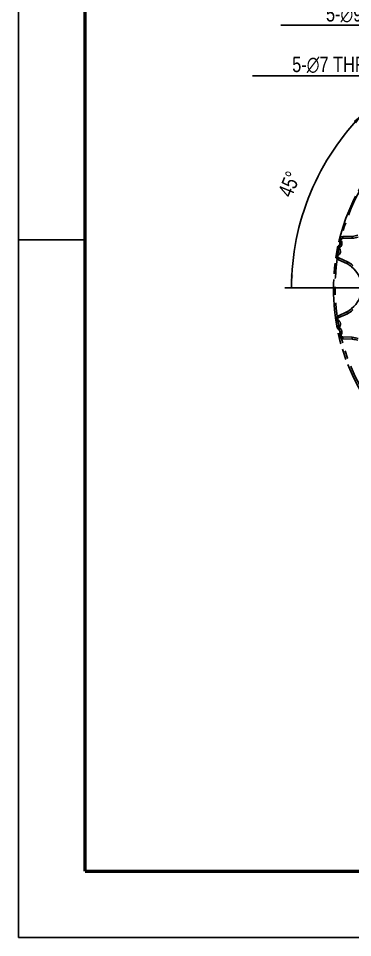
# Model space of a CAD drawing. Header units: millimetres. Extents: x 0 to 297, y 0 to 210.
# Drawn here: x 0 to 50.2, y 0 to 138.4 of the extents above; entities that cross this region are included whole.
import ezdxf

# ---------------------------------------------------------------- set-up
doc = ezdxf.new("R2010")
doc.units = ezdxf.units.MM
doc.header["$LTSCALE"] = 16.335
doc.linetypes.add('CENTER', pattern=[0.6, 0.375, -0.075, 0.075, -0.075])
doc.linetypes.add('PHANTOM', pattern=[0.8, 0.45, -0.05, 0.1, -0.05, 0.1, -0.05])
doc.layers.get('0').update_dxf_attribs({"linetype": 'CONTINUOUS'})
for name, color, linetype in [('3_ALL_AXES', 7, 'CONTINUOUS'), ('DEFAULT_3', 7, 'PHANTOM'), ('MEMBER', 7, 'CONTINUOUS')]:
    doc.layers.add(name, color=color, linetype=linetype)
doc.styles.get("Standard").update_dxf_attribs({"font": 'txt', "width": 0.8})
doc.dimstyles.new('DIMSTYLE_1', dxfattribs={"dimtxt": 2.3, "dimasz": 2, "dimexe": 1, "dimexo": 0.5, "dimtad": 1, "dimdec": 3, "dimdsep": 46, "dimtxsty": 'Standard', "dimblk": '_FILLED', "dimblk1": '_FILLED', "dimblk2": '_FILLED', "dimcen": 0.09, "dimadec": 0, "dimazin": 0, "dimtp": 0.05, "dimtm": 0.05, "dimtfac": 1, "dimtdec": 3, "dimtmove": 0, "dimatfit": 2, "dimldrblk": '_FILLED', "dimfxl": 1, "dimtolj": 1, "dimarcsym": 0})
doc.dimstyles.new('DIMSTYLE_6', dxfattribs={"dimtxt": 2.3, "dimasz": 2, "dimexe": 1, "dimexo": 0.5, "dimgap": 2.3, "dimtad": 1, "dimdec": 1, "dimdsep": 46, "dimtxsty": 'Standard', "dimblk": '_FILLED', "dimblk1": '_FILLED', "dimblk2": '_FILLED', "dimcen": 0.09, "dimadec": 0, "dimazin": 0, "dimtp": 0.5, "dimtm": 0.5, "dimtfac": 1, "dimtdec": 1, "dimtofl": 0, "dimtmove": 0, "dimatfit": 3, "dimldrblk": '_FILLED', "dimfxl": 1, "dimtolj": 1, "dimarcsym": 0})
doc.dimstyles.new('DIMSTYLE_7', dxfattribs={"dimtxt": 2.3, "dimasz": 2, "dimexe": 1, "dimexo": 0.5, "dimtad": 1, "dimdsep": 46, "dimtxsty": 'Standard', "dimblk": '_FILLED', "dimblk1": '_FILLED', "dimblk2": '_FILLED', "dimcen": 0.09, "dimadec": 0, "dimazin": 0, "dimtp": 0.01, "dimtm": 0.01, "dimtfac": 1, "dimtmove": 0, "dimatfit": 2, "dimldrblk": '_FILLED', "dimfxl": 1, "dimtolj": 1, "dimarcsym": 0})

# ---------------------------------------------------------------- blocks, each defined once
blk = doc.blocks.new('_FILLED')
at = {"color": 0, "linetype": 'ByBlock'}
blk.add_solid([(0, 0), (-1, 0.125), (-1, -0.125)], dxfattribs=at)
blk = doc.blocks.new('*D5')
at = {"color": 2, "linetype": 'Continuous'}
for p, q in [((55.28, 137.31), (39.44, 137.31)), ((39.44, 137.31), (55.28, 137.31)), ((76.1, 101.7), (55.28, 137.31))]:
    blk.add_line(p, q, dxfattribs=at)
at = {"color": 2, "linetype": 'Continuous', "xscale": 2, "yscale": 2, "zscale": 2, "rotation": 300.3107123114}
blk.add_blockref('_FILLED', (76.1, 101.7), dxfattribs=at)
at = {"color": 2, "linetype": 'Continuous', "insert": (54.28, 140.18), "char_height": 2.3, "width": 13.685, "attachment_point": 3, "line_spacing_factor": 0.9}
blk.add_mtext('5-\\Fgdt;{\\Fgdt;n}\\Ftxt;9\\Fgdt;{\\Fgdt;x}\\Ftxt;2', dxfattribs=at)
blk = doc.blocks.new('*D8')
at = {"color": 2, "linetype": 'Continuous'}
for p, q in [((69.73, 106.45), (51.28, 124.9)), ((53.37, 97.81), (40.05, 97.81))]:
    blk.add_line(p, q, dxfattribs=at)
for start, end in [(135, 157.5), (157.5, 180)]:
    blk.add_arc((78.37, 97.81), 37.31, start, end, dxfattribs=at)
for points in [[(50.79, 122.57), (51.98, 124.2), (50.43, 122.92)], [(40.86, 99.82), (41.05, 97.81), (41.36, 99.8)]]:
    blk.add_solid(points, dxfattribs=at)
at = {"color": 2, "linetype": 'Continuous', "insert": (39.65, 113.85), "char_height": 2.3, "width": 5.2133, "attachment_point": 2, "rotation": 67.5, "line_spacing_factor": 0.9}
blk.add_mtext('45\\Fgdt;{\\Fgdt;~}', dxfattribs=at)
blk = doc.blocks.new('*D9')
at = {"color": 2, "linetype": 'Continuous'}
for p, q in [((55.14, 129.69), (35.21, 129.69)), ((35.21, 129.69), (55.14, 129.69)), ((76.31, 100.64), (55.14, 129.69))]:
    blk.add_line(p, q, dxfattribs=at)
at = {"color": 2, "linetype": 'Continuous', "xscale": 2, "yscale": 2, "zscale": 2, "rotation": 306.0749821061}
blk.add_blockref('_FILLED', (76.31, 100.64), dxfattribs=at)
at = {"color": 2, "linetype": 'Continuous', "insert": (54.14, 132.57), "char_height": 2.3, "width": 17.7867, "attachment_point": 3, "line_spacing_factor": 0.9}
blk.add_mtext('5-\\Fgdt;{\\Fgdt;n}\\Ftxt;7 THRU', dxfattribs=at)

msp = doc.modelspace()

# ---------------------------------------------------------------- linework, layer by layer
at = {"color": 7, "linetype": 'Continuous'}
for p, q in [((0, 0), (0, 210)), ((10, 105), (0, 105)), ((0, 0), (297, 0))]:
    msp.add_line(p, q, dxfattribs=at)
at = {"color": 7, "linetype": 'Continuous', "const_width": 0.5}
for points in [[(10, 200), (10, 10)], [(10, 10), (287, 10)]]:
    msp.add_lwpolyline(points, dxfattribs=at)
at = {"layer": '3_ALL_AXES', "color": 7, "linetype": 'CENTER'}
msp.add_line((49.5053, 97.8118), (51.9678, 97.8118), dxfattribs=at)
msp.add_circle((78.3678, 97.8118), 30.755, dxfattribs=at)
at = {"layer": 'DEFAULT_3', "color": 2, "linetype": 'PHANTOM'}
msp.add_circle((78.3678, 97.6393), 31, dxfattribs=at)
at = {"layer": 'MEMBER', "color": 7, "linetype": 'Continuous'}
for p, q in [((48.7601, 105.2179), (50.1778, 105.2514)), ((50.1923, 105.5402), (48.7936, 105.5077)), ((47.9677, 103.881), (47.9592, 103.8383)), ((47.9592, 103.8383), (48.2125, 103.7881)), ((47.9677, 103.881), (48.221, 103.8304)), ((48.2125, 103.7881), (48.221, 103.8304)), ((48.2241, 105.0479), (48.2143, 105.0069)), ((48.2143, 105.0069), (48.4655, 104.947)), ((48.2241, 105.0479), (48.4753, 104.9876)), ((48.4655, 104.947), (48.4753, 104.9876)), ((47.7562, 102.7037), (47.7496, 102.6621)), ((47.7496, 102.6621), (48.0047, 102.6217)), ((47.7562, 102.7037), (47.9597, 102.6707)), ((47.8665, 102.6861), (47.9597, 102.6707)), ((47.9597, 102.6707), (48.0112, 102.663)), ((48.0047, 102.6217), (48.0112, 102.663)), ((48.0998, 102.0194), (49.3795, 101.4541)), ((49.4767, 101.7264), (48.1797, 102.2999)), ((49.3795, 94.1696), (48.0998, 93.6043)), ((47.7496, 92.9616), (48.0047, 93.002)), ((47.7496, 92.9616), (47.7562, 92.92)), ((47.7562, 92.92), (48.0112, 92.9607)), ((48.0112, 92.9607), (48.0047, 93.002)), ((48.1797, 93.3237), (49.4767, 93.8972)), ((47.9592, 91.7854), (48.1615, 91.825)), ((47.9592, 91.7854), (47.9677, 91.7427)), ((47.9677, 91.7427), (48.221, 91.7933)), ((48.0688, 91.8072), (48.1615, 91.825)), ((48.1615, 91.825), (48.2125, 91.8356)), ((48.2143, 90.6168), (48.4149, 90.6642)), ((48.2143, 90.6168), (48.2241, 90.5758)), ((48.2241, 90.5758), (48.4753, 90.6361)), ((48.323, 90.6428), (48.4149, 90.6642)), ((48.4149, 90.6642), (48.4655, 90.6767)), ((50.1778, 90.3723), (48.7601, 90.4058)), ((50.1923, 90.0835), (48.7936, 90.116))]:
    msp.add_line(p, q, dxfattribs=at)
for centre, radius, start, end in [((48.8076, 104.9078), 0.6, 91.333, 166.501475), ((48.7673, 104.9176), 0.3003, 91.383423, 166.526392), ((49.1024, 112.4374), 7.266, 278.51139, 285.867132), ((49.1473, 112.4254), 6.964, 278.629957, 285.833), ((48.2535, 103.78), 0.3, 168.79024, 224.474666), ((48.2619, 103.8223), 0.3, 113.025334, 168.70976), ((47.7115, 103.2972), 0.7015, 295.297611, 44.413219), ((47.9881, 104.4665), 0.4, 293.025334, 42.263759), ((49.9469, 102.0524), 2.4538, 134.978252, 136.26105), ((48.5061, 104.9373), 0.3, 166.579334, 222.263759), ((47.9459, 104.4757), 0.7015, 293.086697, 42.202328), ((50.1312, 103.1462), 2.453, 132.767195, 134.050364), ((48.3422, 102.5682), 0.6, 170.998525, 246.167), ((48.0524, 102.6564), 0.3, 115.236241, 170.920666), ((47.754, 103.2896), 0.4, 295.236241, 44.474666), ((48.3013, 102.5746), 0.3003, 170.973621, 246.116564), ((45.7793, 95.4929), 6.964, 51.667, 58.870046), ((45.7342, 95.5007), 7.264, 51.631345, 58.988658), ((45.7386, 95.507), 7.2563, 57.715403, 58.992763), ((47.6128, 97.8118), 4.0077, 308.333, 51.667), ((45.7793, 100.1308), 6.964, 301.129957, 308.333), ((45.7332, 100.1247), 7.266, 301.011395, 308.367126), ((48.3422, 93.0555), 0.6, 113.833, 189.001475), ((48.0524, 92.9673), 0.3, 189.079334, 244.763759), ((48.3013, 93.0491), 0.3003, 113.883423, 189.026392), ((47.7115, 92.3265), 0.7015, 315.586704, 64.702312), ((47.754, 92.3341), 0.4, 315.525334, 64.763759), ((48.2535, 91.8437), 0.3, 135.525334, 191.20976), ((48.2619, 91.8014), 0.3, 191.29024, 246.974666), ((47.9881, 91.1572), 0.4, 317.736241, 66.974666), ((49.945, 93.5694), 2.451, 223.737834, 225.022098), ((78.3678, 97.8118), 30.7418, 191.20976, 191.29024), ((47.9459, 91.1479), 0.7015, 317.797611, 66.913219), ((48.5061, 90.6864), 0.3, 137.736241, 193.420666), ((48.8076, 90.7159), 0.6, 193.498525, 268.667), ((50.1298, 92.476), 2.451, 225.948741, 227.233004), ((78.3678, 97.8118), 30.7418, 193.420666, 193.498525), ((48.7673, 90.7061), 0.3003, 193.473621, 268.616564), ((49.1024, 83.1864), 7.2659, 74.132819, 81.488659), ((49.1473, 83.1983), 6.964, 74.167, 81.370046)]:
    msp.add_arc(centre, radius, start, end, dxfattribs=at)
for points, knots in [([(48.7936, 105.5077), (48.7905, 105.5076), (48.7834, 105.4994), (48.778, 105.4828), (48.7718, 105.456), (48.7648, 105.404), (48.7598, 105.3234), (48.7594, 105.255), (48.7601, 105.2179)], [0, 0, 0, 0, 0.03187669, 0.09226132, 0.18442486, 0.30662401, 0.62442202, 1, 1, 1, 1]), ([(50.1778, 105.2514), (50.1748, 105.2883), (50.1711, 105.3564), (50.171, 105.4367), (50.1745, 105.4885), (50.1789, 105.5153), (50.1829, 105.5318), (50.1893, 105.5401), (50.1923, 105.5402)], [0, 0, 0, 0, 0.37855088, 0.69677493, 0.81882825, 0.91065177, 0.96986998, 1, 1, 1, 1]), ([(48.0589, 103.6145), (48.0779, 103.6417), (48.1281, 103.7008), (48.1813, 103.7569), (48.2125, 103.7881)], [0, 0, 0, 0, 0.42876692, 1, 1, 1, 1]), ([(48.1446, 104.0984), (48.142, 104.0973), (48.1395, 104.0876), (48.1411, 104.0717), (48.1458, 104.046), (48.1587, 103.998), (48.1833, 103.9247), (48.2072, 103.8635), (48.221, 103.8304)], [0, 0, 0, 0, 0.02930877, 0.08823276, 0.17965025, 0.30123844, 0.61918914, 1, 1, 1, 1]), ([(48.2841, 104.7355), (48.2829, 104.7369), (48.2827, 104.7428), (48.2895, 104.7578), (48.2983, 104.7702), (48.3053, 104.7795)], [0, 0, 0, 0, 0.11145333, 0.30708456, 1, 1, 1, 1]), ([(48.3053, 104.7795), (48.3254, 104.8059), (48.3778, 104.863), (48.4331, 104.917), (48.4655, 104.947)], [0, 0, 0, 0, 0.42876696, 1, 1, 1, 1]), ([(47.9245, 102.9277), (47.922, 102.9266), (47.9199, 102.9168), (47.9221, 102.9009), (47.9278, 102.8755), (47.9425, 102.828), (47.97, 102.7557), (47.9962, 102.6955), (48.0112, 102.663)], [0, 0, 0, 0, 0.0293089, 0.08823298, 0.17965044, 0.30123859, 0.61918921, 1, 1, 1, 1]), ([(48.0394, 103.5698), (48.0381, 103.5711), (48.0377, 103.577), (48.0439, 103.5923), (48.0522, 103.605), (48.0589, 103.6145)], [0, 0, 0, 0, 0.11145192, 0.30708176, 1, 1, 1, 1]), ([(48.0998, 102.0194), (48.0969, 102.0207), (48.0935, 102.0309), (48.0948, 102.0484), (48.0994, 102.0755), (48.1128, 102.1262), (48.139, 102.2025), (48.1649, 102.2659), (48.1797, 102.2999)], [0, 0, 0, 0, 0.03187645, 0.0922611, 0.18442472, 0.30662403, 0.62442205, 1, 1, 1, 1]), ([(49.4767, 101.7264), (49.4601, 101.6937), (49.4306, 101.6329), (49.4, 101.5593), (49.3833, 101.5102), (49.3768, 101.4836), (49.3742, 101.4661), (49.3768, 101.4557), (49.3795, 101.4541)], [0, 0, 0, 0, 0.37489387, 0.69119114, 0.81331813, 0.90606887, 0.96719209, 1, 1, 1, 1]), ([(50.0985, 100.9556), (50.0963, 100.9574), (50.0963, 100.9675), (50.102, 100.9827), (50.1132, 101.0064), (50.1384, 101.0498), (50.1817, 101.1145), (50.2211, 101.1675), (50.2432, 101.1959)], [0, 0, 0, 0, 0.02982286, 0.08901397, 0.18035732, 0.30205637, 0.62039379, 1, 1, 1, 1]), ([(49.4767, 93.8972), (49.4597, 93.9302), (49.4303, 93.9917), (49.3994, 94.0659), (49.3828, 94.1151), (49.3766, 94.1415), (49.3741, 94.1582), (49.3768, 94.1684), (49.3795, 94.1696)], [0, 0, 0, 0, 0.37855094, 0.69677503, 0.81882836, 0.91065189, 0.96987009, 1, 1, 1, 1]), ([(50.0985, 94.6681), (50.0963, 94.6663), (50.0963, 94.6562), (50.102, 94.641), (50.1132, 94.6173), (50.1384, 94.5739), (50.1817, 94.5092), (50.2211, 94.4562), (50.2432, 94.4278)], [0, 0, 0, 0, 0.02982284, 0.08901393, 0.18035726, 0.30205628, 0.62039374, 1, 1, 1, 1]), ([(47.9245, 92.696), (47.922, 92.6971), (47.9199, 92.7069), (47.9221, 92.7227), (47.9278, 92.7482), (47.9425, 92.7957), (47.97, 92.868), (47.9962, 92.9282), (48.0112, 92.9607)], [0, 0, 0, 0, 0.02930744, 0.08823062, 0.17964838, 0.3012372, 0.61918874, 1, 1, 1, 1]), ([(48.0998, 93.6043), (48.0969, 93.603), (48.0935, 93.5928), (48.0948, 93.5753), (48.0994, 93.5482), (48.1128, 93.4975), (48.139, 93.4212), (48.1649, 93.3577), (48.1797, 93.3237)], [0, 0, 0, 0, 0.03187669, 0.09226132, 0.18442486, 0.30662401, 0.62442202, 1, 1, 1, 1]), ([(48.0394, 92.0539), (48.0381, 92.0526), (48.0377, 92.0467), (48.0439, 92.0314), (48.0522, 92.0187), (48.0589, 92.0091)], [0, 0, 0, 0, 0.11145612, 0.30708975, 1, 1, 1, 1]), ([(48.0589, 92.0091), (48.0779, 91.982), (48.1281, 91.9229), (48.1813, 91.8668), (48.2125, 91.8356)], [0, 0, 0, 0, 0.42876617, 1, 1, 1, 1]), ([(48.1446, 91.5253), (48.142, 91.5264), (48.1395, 91.5361), (48.1411, 91.552), (48.1458, 91.5776), (48.1587, 91.6257), (48.1833, 91.699), (48.2072, 91.7602), (48.221, 91.7933)], [0, 0, 0, 0, 0.02930744, 0.08823062, 0.17964838, 0.3012372, 0.61918874, 1, 1, 1, 1]), ([(48.2841, 90.8882), (48.2829, 90.8868), (48.2827, 90.8809), (48.2895, 90.8659), (48.2983, 90.8535), (48.3053, 90.8442)], [0, 0, 0, 0, 0.11145612, 0.30708975, 1, 1, 1, 1]), ([(48.3053, 90.8442), (48.3254, 90.8178), (48.3778, 90.7607), (48.4331, 90.7067), (48.4655, 90.6767)], [0, 0, 0, 0, 0.42876617, 1, 1, 1, 1]), ([(48.7936, 90.116), (48.7905, 90.1161), (48.7834, 90.1243), (48.778, 90.1409), (48.7718, 90.1677), (48.7648, 90.2197), (48.7598, 90.3003), (48.7594, 90.3687), (48.7601, 90.4058)], [0, 0, 0, 0, 0.03187645, 0.0922611, 0.18442472, 0.30662403, 0.62442205, 1, 1, 1, 1]), ([(50.1778, 90.3723), (50.175, 90.3357), (50.171, 90.2682), (50.1709, 90.1885), (50.1743, 90.1368), (50.1785, 90.1097), (50.1828, 90.0926), (50.1891, 90.084), (50.1923, 90.0835)], [0, 0, 0, 0, 0.37489389, 0.69119119, 0.81331818, 0.90606893, 0.96719214, 1, 1, 1, 1])]:
    msp.add_open_spline(points, degree=3, knots=knots, dxfattribs=at)

# ---------------------------------------------------------------- dimensions: what is measured, and where the dimension line sits
at = {"color": 2, "linetype": 'Continuous'}
for p1, p2, text, dimstyle, picture, middle in [((76.0967, 101.6967), (80.6389, 93.927), '5-%%c<>{\\Fgdt;x}2', 'DIMSTYLE_1', '*D5', (47.4351, 139.034)), ((76.3068, 100.6407), (80.4288, 94.983), '5-%%c<> THRU', 'DIMSTYLE_7', '*D9', (45.2495, 131.4154))]:
    dim = msp.add_diameter_dim_2p(p1=p1, p2=p2, text=text, dimstyle=dimstyle, override={"dimtih": 1, "dimtoh": 1, "dimpost": '<>'}, dxfattribs=at)
    dim.commit()
    dim.dimension.update_dxf_attribs({"geometry": picture, "text_midpoint": middle, "dimtype": 163})
dim = msp.add_angular_dim_2l(base=(43.895, 112.0909), line1=((70.3497, 105.83), (70.0858, 106.0938)), line2=((54.2409, 97.8118), (53.8678, 97.8118)), dimstyle='DIMSTYLE_6', dxfattribs=at)
dim.commit()
dim.dimension.update_dxf_attribs({"geometry": '*D8', "text_midpoint": (43.895, 112.0909), "dimtype": 162})

doc.saveas('drawing.dxf')
